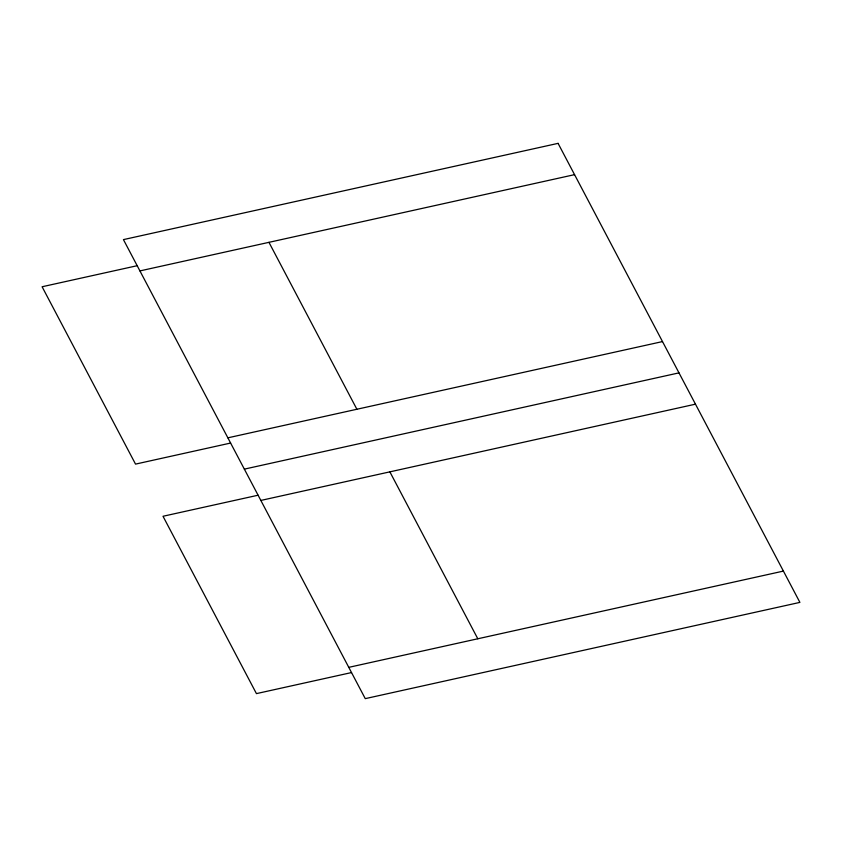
<?xml version="1.0" encoding="UTF-8"?>
<svg xmlns="http://www.w3.org/2000/svg" width="842" height="842" viewBox="0 0 842 842"><rect width="100%" height="100%" fill="white"/><g stroke="black" fill="none" stroke-linecap="round" stroke-linejoin="round"><path stroke-width="1.26" d="M137.183 265.704L42.1 286.754L135.53 464.11L230.613 443.05M139.93 270.913L574.56 174.652M227.866 437.829L662.496 341.578M244.348 469.131L678.989 372.869M258.094 495.212L163.011 516.272L256.442 693.619L351.524 672.569M260.841 500.432L695.481 404.171M348.777 667.348L783.407 571.087M268.956 242.338L356.892 409.254M389.867 471.846L477.803 638.773M558.078 143.361L123.437 239.612L365.26 698.639L799.9 602.388L558.078 143.361"/></g></svg>
